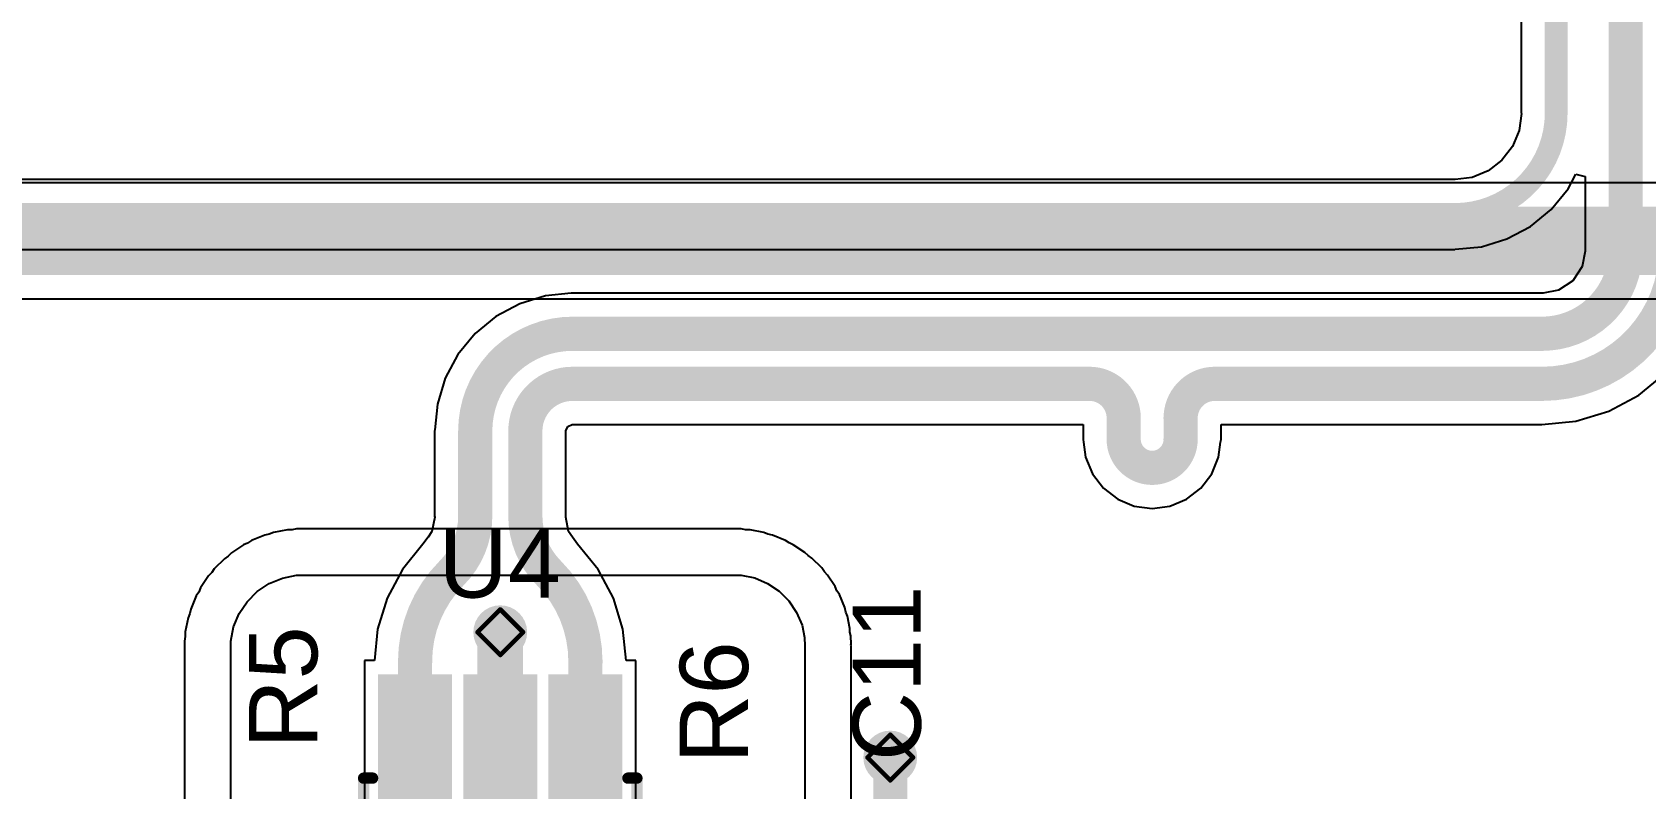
# Model space of a CAD drawing. Header units: inches. Extents: x -4 to 238, y -5 to 115.
# Drawn here: x 22.55 to 40.55, y 6.89 to 15.32 of the extents above; entities that cross this region are included whole.
import ezdxf

# ---------------------------------------------------------------- set-up
doc = ezdxf.new("R2010")
doc.units = ezdxf.units.IN
for name, color, linetype in [('Bottom Layer', 5, 'Continuous'), ('Drill Drawing', 1, 'Continuous'), ('Top Layer', 1, 'Continuous'), ('Top Overlay', 2, 'Continuous'), ('Top Paste', 8, 'Continuous'), ('Top Solder', 216, 'Continuous'), ('Via Holes', 16, 'Continuous')]:
    doc.layers.add(name, color=color, linetype=linetype)
doc.styles.add('Arial', font='', dxfattribs={"height": 0.2})
doc.styles.get('Arial').set_extended_font_data('Arial')

# ---------------------------------------------------------------- blocks, each defined once
blk = doc.blocks.new('SOT_23_6_13')
at = {"layer": 'Top Layer'}
for points in [[(-1.92, 1.26), (-0.7, 1.26), (-0.7, 0.64), (-1.92, 0.64)], [(0.7, 1.26), (1.92, 1.26), (1.92, 0.64), (0.7, 0.64)], [(-1.92, 0.31), (-0.7, 0.31), (-0.7, -0.31), (-1.92, -0.31)], [(0.7, 0.31), (1.92, 0.31), (1.92, -0.31), (0.7, -0.31)], [(-1.92, -0.64), (-0.7, -0.64), (-0.7, -1.26), (-1.92, -1.26)], [(0.7, -0.64), (1.92, -0.64), (1.92, -1.26), (0.7, -1.26)]]:
    blk.add_hatch(color=1, dxfattribs=at).paths.add_polyline_path(points)
at = {"layer": 'Top Paste'}
for points in [[(-1.92, 1.26), (-0.7, 1.26), (-0.7, 0.64), (-1.92, 0.64)], [(0.7, 1.26), (1.92, 1.26), (1.92, 0.64), (0.7, 0.64)], [(-1.92, 0.31), (-0.7, 0.31), (-0.7, -0.31), (-1.92, -0.31)], [(0.7, 0.31), (1.92, 0.31), (1.92, -0.31), (0.7, -0.31)], [(-1.92, -0.64), (-0.7, -0.64), (-0.7, -1.26), (-1.92, -1.26)], [(0.7, -0.64), (1.92, -0.64), (1.92, -1.26), (0.7, -1.26)]]:
    blk.add_hatch(color=8, dxfattribs=at).paths.add_polyline_path(points)
at = {"layer": 'Top Solder'}
for points in [[(-2.022, 1.362), (-0.598, 1.362), (-0.598, 0.538), (-2.022, 0.538)], [(0.598, 1.362), (2.022, 1.362), (2.022, 0.538), (0.598, 0.538)], [(-2.022, 0.412), (-0.598, 0.412), (-0.598, -0.412), (-2.022, -0.412)], [(0.598, 0.412), (2.022, 0.412), (2.022, -0.412), (0.598, -0.412)], [(-2.022, -0.538), (-0.598, -0.538), (-0.598, -1.362), (-2.022, -1.362)], [(0.598, -0.538), (2.022, -0.538), (2.022, -1.362), (0.598, -1.362)]]:
    blk.add_hatch(color=216, dxfattribs=at).paths.add_polyline_path(points)
at = {"layer": 'Top Overlay'}
for points in [[(-0.889, 1.524, 0.127, 0.127, 0), (0.864, 1.524, 0.127, 0.127, 0)], [(-0.889, 1.524, 0.127, 0.127, 0), (-0.889, 1.424, 0.127, 0.127, 0)], [(0.864, 1.524, 0.127, 0.127, 0), (0.864, 1.424, 0.127, 0.127, 0)], [(-2.184, 1.092, 0.127, 0.127, 0), (-2.057, 0.965, 0.127, 0.127, 0)], [(-2.184, 1.092, 0.127, 0.127, 0), (-2.184, 0.838, 0.127, 0.127, 0)], [(-2.057, 0.965, 0.127, 0.127, 0), (-2.184, 0.838, 0.127, 0.127, 0)], [(-0.889, -1.424, 0.127, 0.127, 0), (-0.889, -1.524, 0.127, 0.127, 0)], [(0.864, -1.424, 0.127, 0.127, 0), (0.864, -1.524, 0.127, 0.127, 0)], [(-0.889, -1.524, 0.127, 0.127, 0), (0.864, -1.524, 0.127, 0.127, 0)]]:
    blk.add_lwpolyline(points, format="xyseb", dxfattribs=at)
for points in [[(-0.921, 1.524, 0.0635, 0.0635, 1), (-0.857, 1.524, 0.0635, 0.0635, 1)], [(-0.921, 1.524, 0.0635, 0.0635, 1), (-0.857, 1.524, 0.0635, 0.0635, 1)], [(-0.921, 1.424, 0.0635, 0.0635, 1), (-0.857, 1.424, 0.0635, 0.0635, 1)], [(0.832, 1.524, 0.0635, 0.0635, 1), (0.895, 1.524, 0.0635, 0.0635, 1)], [(0.832, 1.524, 0.0635, 0.0635, 1), (0.895, 1.524, 0.0635, 0.0635, 1)], [(0.832, 1.424, 0.0635, 0.0635, 1), (0.895, 1.424, 0.0635, 0.0635, 1)], [(-2.216, 1.092, 0.0635, 0.0635, 1), (-2.153, 1.092, 0.0635, 0.0635, 1)], [(-2.216, 1.092, 0.0635, 0.0635, 1), (-2.153, 1.092, 0.0635, 0.0635, 1)], [(-2.216, 0.838, 0.0635, 0.0635, 1), (-2.153, 0.838, 0.0635, 0.0635, 1)], [(-2.216, 0.838, 0.0635, 0.0635, 1), (-2.153, 0.838, 0.0635, 0.0635, 1)], [(-2.089, 0.965, 0.0635, 0.0635, 1), (-2.026, 0.965, 0.0635, 0.0635, 1)], [(-2.089, 0.965, 0.0635, 0.0635, 1), (-2.026, 0.965, 0.0635, 0.0635, 1)], [(-0.921, -1.424, 0.0635, 0.0635, 1), (-0.857, -1.424, 0.0635, 0.0635, 1)], [(0.832, -1.424, 0.0635, 0.0635, 1), (0.895, -1.424, 0.0635, 0.0635, 1)], [(-0.921, -1.524, 0.0635, 0.0635, 1), (-0.857, -1.524, 0.0635, 0.0635, 1)], [(-0.921, -1.524, 0.0635, 0.0635, 1), (-0.857, -1.524, 0.0635, 0.0635, 1)], [(0.832, -1.524, 0.0635, 0.0635, 1), (0.895, -1.524, 0.0635, 0.0635, 1)], [(0.832, -1.524, 0.0635, 0.0635, 1), (0.895, -1.524, 0.0635, 0.0635, 1)]]:
    blk.add_lwpolyline(points, format="xyseb", close=True, dxfattribs=at)

msp = doc.modelspace()

# ---------------------------------------------------------------- hatches: boundary and pattern name
at = {"layer": 'Bottom Layer'}
h = msp.add_hatch(color=5, dxfattribs=at)
edge = h.paths.add_edge_path()
edge.add_arc((27.77, 8.636), 0.3, 0, 360)
h = msp.add_hatch(color=5, dxfattribs=at)
edge = h.paths.add_edge_path()
edge.add_arc((32.12, 7.239), 0.3, 0, 360)
at = {"layer": 'Top Layer'}
h = msp.add_hatch(color=1, dxfattribs=at)
edge = h.paths.add_edge_path()
edge.add_arc((27.77, 8.636), 0.3, 0, 360)
h = msp.add_hatch(color=1, dxfattribs=at)
edge = h.paths.add_edge_path()
edge.add_arc((32.12, 7.239), 0.3, 0, 360)
at = {"layer": 'Via Holes'}
h = msp.add_hatch(color=7, dxfattribs=at)
edge = h.paths.add_edge_path()
edge.add_arc((27.77, 8.636), 0.15, 0, 360)
h = msp.add_hatch(color=7, dxfattribs=at)
edge = h.paths.add_edge_path()
edge.add_arc((32.12, 7.239), 0.15, 0, 360)

# ---------------------------------------------------------------- linework, layer by layer
at = {"layer": 'Bottom Layer'}
for p, q in [((52.69, 13.647), (13.999, 13.647)), ((13.999, 12.353), (52.69, 12.353)), ((25.143, 9.718), (24.995, 9.657)), ((25.193, 9.728), (25.143, 9.718)), ((25.24, 9.748), (25.193, 9.728)), ((25.397, 9.779), (25.24, 9.748)), ((25.448, 9.779), (25.397, 9.779)), ((25.498, 9.789), (25.448, 9.779)), ((25.578, 9.789), (25.498, 9.789)), ((30.378, 9.789), (25.578, 9.789)), ((25.578, 9.789), (25.578, 9.789)), ((30.456, 9.789), (30.378, 9.789)), ((30.506, 9.779), (30.456, 9.789)), ((30.557, 9.779), (30.506, 9.779)), ((30.709, 9.749), (30.557, 9.779)), ((30.756, 9.729), (30.709, 9.749)), ((30.806, 9.719), (30.756, 9.729)), ((30.95, 9.66), (30.806, 9.719)), ((24.905, 9.609), (24.772, 9.52)), ((24.952, 9.629), (24.905, 9.609)), ((24.995, 9.657), (24.952, 9.629)), ((30.992, 9.632), (30.95, 9.66)), ((31.039, 9.612), (30.992, 9.632)), ((31.168, 9.526), (31.039, 9.612)), ((24.693, 9.456), (24.58, 9.343)), ((24.736, 9.484), (24.693, 9.456)), ((24.772, 9.52), (24.736, 9.484)), ((31.204, 9.49), (31.168, 9.526)), ((31.247, 9.461), (31.204, 9.49)), ((31.356, 9.352), (31.247, 9.461)), ((24.516, 9.264), (24.427, 9.131)), ((24.552, 9.3), (24.516, 9.264)), ((24.58, 9.343), (24.552, 9.3)), ((25.06, 9.09), (25.193, 9.178)), ((25.193, 9.178), (25.341, 9.24)), ((25.341, 9.24), (25.498, 9.271)), ((25.498, 9.271), (25.578, 9.271)), ((25.578, 9.271), (30.378, 9.271)), ((25.578, 9.271), (25.578, 9.271)), ((30.378, 9.271), (30.456, 9.271)), ((30.456, 9.271), (30.608, 9.241)), ((30.608, 9.241), (30.751, 9.181)), ((30.751, 9.181), (30.88, 9.095)), ((31.385, 9.309), (31.356, 9.352)), ((31.421, 9.273), (31.385, 9.309)), ((31.507, 9.144), (31.421, 9.273)), ((24.379, 9.041), (24.318, 8.893)), ((24.407, 9.084), (24.379, 9.041)), ((24.427, 9.131), (24.407, 9.084)), ((24.946, 8.976), (25.06, 9.09)), ((30.88, 9.095), (30.99, 8.986)), ((31.526, 9.097), (31.507, 9.144)), ((31.555, 9.055), (31.526, 9.097)), ((31.614, 8.911), (31.555, 9.055)), ((24.308, 8.843), (24.288, 8.796)), ((24.318, 8.893), (24.308, 8.843)), ((24.796, 8.695), (24.858, 8.843)), ((24.858, 8.843), (24.946, 8.976)), ((30.99, 8.986), (31.076, 8.857)), ((31.076, 8.857), (31.136, 8.713)), ((31.624, 8.861), (31.614, 8.911)), ((31.644, 8.814), (31.624, 8.861)), ((24.288, 8.796), (24.257, 8.639)), ((24.257, 8.639), (24.257, 8.588)), ((24.765, 8.538), (24.796, 8.695)), ((31.136, 8.713), (31.163, 8.577)), ((31.671, 8.678), (31.644, 8.814)), ((31.671, 8.636), (31.671, 8.678)), ((24.257, 8.588), (24.247, 8.538)), ((24.247, 8.538), (24.247, 8.458)), ((24.765, 8.458), (24.765, 8.538)), ((31.163, 8.577), (31.166, 8.484)), ((31.166, 8.484), (31.166, 8.484)), ((31.166, 8.484), (31.166, 8.484)), ((31.166, 8.484), (31.166, 8.484)), ((31.166, 8.484), (31.166, 2.012)), ((31.68, 8.595), (31.671, 8.636)), ((31.683, 8.502), (31.68, 8.595)), ((31.682, 8.493), (31.683, 8.502)), ((31.684, 8.484), (31.682, 8.493)), ((31.684, 2.012), (31.684, 8.484)), ((31.684, 8.484), (31.684, 8.484)), ((31.684, 8.484), (31.684, 8.484)), ((24.247, 8.458), (24.247, 1.92)), ((24.765, 1.92), (24.765, 8.458))]:
    msp.add_line(p, q, dxfattribs=at)
msp.add_lwpolyline([(13.999, 13, 0.762, 0.762, 0), (42.443, 13, 0.762, 0.762, 0)], format="xyseb", dxfattribs=at)
at = {"layer": 'Drill Drawing'}
for points in [[(27.516, 8.636, 0.0508, 0.0508, 0), (27.77, 8.89, 0.0508, 0.0508, 0)], [(27.77, 8.89, 0.0508, 0.0508, 0), (28.024, 8.636, 0.0508, 0.0508, 0)], [(27.516, 8.636, 0.0508, 0.0508, 0), (27.77, 8.382, 0.0508, 0.0508, 0)], [(27.77, 8.382, 0.0508, 0.0508, 0), (28.024, 8.636, 0.0508, 0.0508, 0)], [(31.866, 7.239, 0.0508, 0.0508, 0), (32.12, 7.493, 0.0508, 0.0508, 0)], [(32.12, 7.493, 0.0508, 0.0508, 0), (32.374, 7.239, 0.0508, 0.0508, 0)], [(31.866, 7.239, 0.0508, 0.0508, 0), (32.12, 6.985, 0.0508, 0.0508, 0)], [(32.12, 6.985, 0.0508, 0.0508, 0), (32.374, 7.239, 0.0508, 0.0508, 0)]]:
    msp.add_lwpolyline(points, format="xyseb", dxfattribs=at)
for points in [[(27.758, 8.89, 0.0254, 0.0254, 1), (27.783, 8.89, 0.0254, 0.0254, 1)], [(27.758, 8.89, 0.0254, 0.0254, 1), (27.783, 8.89, 0.0254, 0.0254, 1)], [(27.504, 8.636, 0.0254, 0.0254, 1), (27.529, 8.636, 0.0254, 0.0254, 1)], [(27.504, 8.636, 0.0254, 0.0254, 1), (27.529, 8.636, 0.0254, 0.0254, 1)], [(28.012, 8.636, 0.0254, 0.0254, 1), (28.037, 8.636, 0.0254, 0.0254, 1)], [(28.012, 8.636, 0.0254, 0.0254, 1), (28.037, 8.636, 0.0254, 0.0254, 1)], [(27.758, 8.382, 0.0254, 0.0254, 1), (27.783, 8.382, 0.0254, 0.0254, 1)], [(27.758, 8.382, 0.0254, 0.0254, 1), (27.783, 8.382, 0.0254, 0.0254, 1)], [(32.107, 7.493, 0.0254, 0.0254, 1), (32.133, 7.493, 0.0254, 0.0254, 1)], [(32.107, 7.493, 0.0254, 0.0254, 1), (32.133, 7.493, 0.0254, 0.0254, 1)], [(31.853, 7.239, 0.0254, 0.0254, 1), (31.879, 7.239, 0.0254, 0.0254, 1)], [(31.853, 7.239, 0.0254, 0.0254, 1), (31.879, 7.239, 0.0254, 0.0254, 1)], [(32.361, 7.239, 0.0254, 0.0254, 1), (32.387, 7.239, 0.0254, 0.0254, 1)], [(32.361, 7.239, 0.0254, 0.0254, 1), (32.387, 7.239, 0.0254, 0.0254, 1)], [(32.107, 6.985, 0.0254, 0.0254, 1), (32.133, 6.985, 0.0254, 0.0254, 1)], [(32.107, 6.985, 0.0254, 0.0254, 1), (32.133, 6.985, 0.0254, 0.0254, 1)]]:
    msp.add_lwpolyline(points, format="xyseb", close=True, dxfattribs=at)
at = {"layer": 'Top Layer'}
for p, q in [((39.159, 17.611), (39.159, 14.422)), ((39.16, 14.419), (39.135, 14.23)), ((39.159, 14.422), (39.16, 14.419)), ((39.135, 14.23), (39.061, 14.051)), ((39.061, 14.051), (38.943, 13.898)), ((38.943, 13.898), (38.789, 13.78)), ((38.418, 13.681), (7.953, 13.681)), ((38.422, 13.681), (38.418, 13.681)), ((38.61, 13.705), (38.422, 13.681)), ((38.789, 13.78), (38.61, 13.705)), ((39.68, 13.579), (39.768, 13.744)), ((39.768, 13.744), (39.87, 13.718)), ((39.87, 13.718), (39.87, 12.898)), ((39.492, 13.349), (39.68, 13.579)), ((39.261, 13.16), (39.492, 13.349)), ((38.999, 13.02), (39.261, 13.16)), ((38.714, 12.934), (38.999, 13.02)), ((7.953, 12.904), (38.418, 12.904)), ((38.418, 12.904), (38.42, 12.905)), ((38.42, 12.905), (38.714, 12.934)), ((39.872, 12.884), (39.838, 12.712)), ((39.87, 12.898), (39.872, 12.884)), ((39.838, 12.712), (39.733, 12.554)), ((39.575, 12.448), (39.402, 12.414)), ((39.733, 12.554), (39.575, 12.448)), ((27.987, 12.298), (27.722, 12.156)), ((28.275, 12.386), (27.987, 12.298)), ((28.562, 12.414), (28.275, 12.386)), ((28.575, 12.417), (28.562, 12.414)), ((39.389, 12.417), (28.575, 12.417)), ((39.402, 12.414), (39.389, 12.417)), ((27.722, 12.156), (27.489, 11.965)), ((27.489, 11.965), (27.298, 11.733)), ((27.298, 11.733), (27.156, 11.467)), ((40.47, 11.279), (40.765, 11.521)), ((27.156, 11.467), (27.069, 11.179)), ((27.069, 11.179), (27.04, 10.892)), ((40.134, 11.099), (40.47, 11.279)), ((39.389, 10.951), (39.768, 10.988)), ((39.768, 10.988), (40.134, 11.099)), ((27.04, 10.892), (27.038, 10.879)), ((27.038, 10.879), (27.038, 9.929)), ((28.502, 10.882), (28.523, 10.931)), ((28.503, 10.879), (28.502, 10.882)), ((28.503, 9.929), (28.503, 10.879)), ((28.523, 10.931), (28.572, 10.952)), ((28.572, 10.952), (28.575, 10.951)), ((28.575, 10.951), (34.27, 10.951)), ((34.27, 10.951), (34.27, 10.786)), ((35.812, 10.786), (35.812, 10.951)), ((35.812, 10.951), (39.389, 10.951)), ((39.389, 10.951), (39.389, 10.951)), ((34.27, 10.786), (34.277, 10.754)), ((34.277, 10.754), (34.299, 10.587)), ((35.783, 10.587), (35.805, 10.754)), ((35.805, 10.754), (35.812, 10.786)), ((34.299, 10.587), (34.375, 10.401)), ((35.707, 10.401), (35.783, 10.587)), ((34.375, 10.401), (34.498, 10.242)), ((35.584, 10.242), (35.707, 10.401)), ((34.498, 10.242), (34.657, 10.12)), ((34.657, 10.12), (34.842, 10.043)), ((35.24, 10.043), (35.425, 10.12)), ((35.425, 10.12), (35.584, 10.242)), ((27.04, 9.918), (27.008, 9.758)), ((27.038, 9.929), (27.04, 9.918)), ((28.501, 9.918), (28.503, 9.929)), ((28.532, 9.758), (28.501, 9.918)), ((34.842, 10.043), (35.041, 10.017)), ((35.041, 10.017), (35.24, 10.043)), ((27.008, 9.758), (26.966, 9.695)), ((28.575, 9.695), (28.532, 9.758)), ((26.908, 9.617), (26.678, 9.337)), ((26.966, 9.695), (26.908, 9.617)), ((26.908, 9.617), (26.908, 9.617)), ((28.632, 9.617), (28.575, 9.695)), ((28.862, 9.337), (28.632, 9.617)), ((28.632, 9.617), (28.632, 9.617)), ((26.678, 9.337), (26.508, 9.017)), ((29.033, 9.017), (28.862, 9.337)), ((26.508, 9.017), (26.402, 8.671)), ((29.138, 8.671), (29.033, 9.017)), ((26.402, 8.671), (26.368, 8.32)), ((29.173, 8.32), (29.138, 8.671)), ((26.368, 8.32), (26.256, 8.32)), ((26.256, 8.32), (26.256, 6.592)), ((29.284, 8.32), (29.173, 8.32)), ((29.284, 6.592), (29.284, 8.32))]:
    msp.add_line(p, q, dxfattribs=at)
for points in [[(40.323, 12.898, 0.381, 0.381, 0), (40.323, 32.149, 0.381, 0.381, 0)], [(39.548, 14.422, 0.254, 0.254, 0), (39.548, 31.75, 0.254, 0.254, 0)], [(39.548, 14.422, 0.254, 0.254, -0.414214), (38.418, 13.293, 0.254, 0.254, 0)], [(7.953, 13.293, 0.254, 0.254, 0), (38.418, 13.293, 0.254, 0.254, 0)], [(40.882, 12.898, 0.381, 0.381, -0.414214), (39.389, 11.405, 0.381, 0.381, 0)], [(40.323, 12.898, 0.381, 0.381, -0.414214), (39.389, 11.963, 0.381, 0.381, 0)], [(27.491, 10.879, 0.381, 0.381, -0.414214), (28.575, 11.963, 0.381, 0.381, 0)], [(28.575, 11.963, 0.381, 0.381, 0), (39.389, 11.963, 0.381, 0.381, 0)], [(28.05, 10.879, 0.381, 0.381, -0.414214), (28.575, 11.405, 0.381, 0.381, 0)], [(28.575, 11.405, 0.381, 0.381, 0), (33.517, 11.405, 0.381, 0.381, 0)], [(33.517, 11.405, 0.381, 0.381, 0), (34.343, 11.405, 0.381, 0.381, 0)], [(34.343, 11.405, 0.381, 0.381, -0.414214), (34.724, 11.024, 0.381, 0.381, 0)], [(35.359, 11.024, 0.381, 0.381, -0.414214), (35.74, 11.405, 0.381, 0.381, 0)], [(35.74, 11.405, 0.381, 0.381, 0), (36.899, 11.405, 0.381, 0.381, 0)], [(36.899, 11.405, 0.381, 0.381, 0), (39.389, 11.405, 0.381, 0.381, 0)], [(34.724, 10.786, 0.381, 0.381, 0), (34.724, 11.024, 0.381, 0.381, 0)], [(35.359, 10.786, 0.381, 0.381, 0), (35.359, 11.024, 0.381, 0.381, 0)], [(27.491, 9.929, 0.381, 0.381, 0), (27.491, 10.879, 0.381, 0.381, 0)], [(28.05, 9.929, 0.381, 0.381, 0), (28.05, 10.879, 0.381, 0.381, 0)], [(35.359, 10.786, 0.381, 0.381, -1), (34.724, 10.786, 0.381, 0.381, 0)], [(27.491, 9.929, 0.381, 0.381, -0.198912), (27.229, 9.296, 0.381, 0.381, 0)], [(28.312, 9.296, 0.381, 0.381, -0.198912), (28.05, 9.929, 0.381, 0.381, 0)], [(26.82, 8.31, 0.381, 0.381, -0.198912), (27.229, 9.296, 0.381, 0.381, 0)], [(28.312, 9.296, 0.381, 0.381, -0.198912), (28.72, 8.31, 0.381, 0.381, 0)], [(27.77, 7.456, 0.508, 0.508, 0), (27.77, 8.636, 0.508, 0.508, 0)], [(26.82, 7.456, 0.381, 0.381, 0), (26.82, 8.31, 0.381, 0.381, 0)], [(28.72, 7.456, 0.381, 0.381, 0), (28.72, 8.31, 0.381, 0.381, 0)], [(32.12, 6.14, 0.381, 0.381, 0), (32.12, 7.239, 0.381, 0.381, 0)]]:
    msp.add_lwpolyline(points, format="xyseb", dxfattribs=at)
for points in [[(39.484, 14.422, 0.127, 0.127, 1), (39.611, 14.422, 0.127, 0.127, 1)], [(39.484, 14.422, 0.127, 0.127, 1), (39.611, 14.422, 0.127, 0.127, 1)], [(38.355, 13.293, 0.127, 0.127, 1), (38.482, 13.293, 0.127, 0.127, 1)], [(38.355, 13.293, 0.127, 0.127, 1), (38.482, 13.293, 0.127, 0.127, 1)], [(40.228, 12.898, 0.191, 0.191, 1), (40.418, 12.898, 0.191, 0.191, 1)], [(40.228, 12.898, 0.191, 0.191, 1), (40.418, 12.898, 0.191, 0.191, 1)], [(28.48, 11.963, 0.191, 0.191, 1), (28.67, 11.963, 0.191, 0.191, 1)], [(28.48, 11.963, 0.191, 0.191, 1), (28.67, 11.963, 0.191, 0.191, 1)], [(39.293, 11.963, 0.191, 0.191, 1), (39.484, 11.963, 0.191, 0.191, 1)], [(39.293, 11.963, 0.191, 0.191, 1), (39.484, 11.963, 0.191, 0.191, 1)], [(28.48, 11.405, 0.191, 0.191, 1), (28.67, 11.405, 0.191, 0.191, 1)], [(28.48, 11.405, 0.191, 0.191, 1), (28.67, 11.405, 0.191, 0.191, 1)], [(33.422, 11.405, 0.191, 0.191, 1), (33.612, 11.405, 0.191, 0.191, 1)], [(33.422, 11.405, 0.191, 0.191, 1), (33.612, 11.405, 0.191, 0.191, 1)], [(34.247, 11.405, 0.191, 0.191, 1), (34.438, 11.405, 0.191, 0.191, 1)], [(34.247, 11.405, 0.191, 0.191, 1), (34.438, 11.405, 0.191, 0.191, 1)], [(35.644, 11.405, 0.191, 0.191, 1), (35.835, 11.405, 0.191, 0.191, 1)], [(35.644, 11.405, 0.191, 0.191, 1), (35.835, 11.405, 0.191, 0.191, 1)], [(36.804, 11.405, 0.191, 0.191, 1), (36.994, 11.405, 0.191, 0.191, 1)], [(36.804, 11.405, 0.191, 0.191, 1), (36.994, 11.405, 0.191, 0.191, 1)], [(39.293, 11.405, 0.191, 0.191, 1), (39.484, 11.405, 0.191, 0.191, 1)], [(39.293, 11.405, 0.191, 0.191, 1), (39.484, 11.405, 0.191, 0.191, 1)], [(34.628, 11.024, 0.191, 0.191, 1), (34.819, 11.024, 0.191, 0.191, 1)], [(34.628, 11.024, 0.191, 0.191, 1), (34.819, 11.024, 0.191, 0.191, 1)], [(35.263, 11.024, 0.191, 0.191, 1), (35.454, 11.024, 0.191, 0.191, 1)], [(35.263, 11.024, 0.191, 0.191, 1), (35.454, 11.024, 0.191, 0.191, 1)], [(27.396, 10.879, 0.191, 0.191, 1), (27.586, 10.879, 0.191, 0.191, 1)], [(27.396, 10.879, 0.191, 0.191, 1), (27.586, 10.879, 0.191, 0.191, 1)], [(27.954, 10.879, 0.191, 0.191, 1), (28.145, 10.879, 0.191, 0.191, 1)], [(27.954, 10.879, 0.191, 0.191, 1), (28.145, 10.879, 0.191, 0.191, 1)], [(34.628, 10.786, 0.191, 0.191, 1), (34.819, 10.786, 0.191, 0.191, 1)], [(34.628, 10.786, 0.191, 0.191, 1), (34.819, 10.786, 0.191, 0.191, 1)], [(35.263, 10.786, 0.191, 0.191, 1), (35.454, 10.786, 0.191, 0.191, 1)], [(35.263, 10.786, 0.191, 0.191, 1), (35.454, 10.786, 0.191, 0.191, 1)], [(27.396, 9.929, 0.191, 0.191, 1), (27.586, 9.929, 0.191, 0.191, 1)], [(27.396, 9.929, 0.191, 0.191, 1), (27.586, 9.929, 0.191, 0.191, 1)], [(27.954, 9.929, 0.191, 0.191, 1), (28.145, 9.929, 0.191, 0.191, 1)], [(27.954, 9.929, 0.191, 0.191, 1), (28.145, 9.929, 0.191, 0.191, 1)], [(27.134, 9.296, 0.191, 0.191, 1), (27.324, 9.296, 0.191, 0.191, 1)], [(27.134, 9.296, 0.191, 0.191, 1), (27.324, 9.296, 0.191, 0.191, 1)], [(28.217, 9.296, 0.191, 0.191, 1), (28.407, 9.296, 0.191, 0.191, 1)], [(28.217, 9.296, 0.191, 0.191, 1), (28.407, 9.296, 0.191, 0.191, 1)], [(27.643, 8.636, 0.254, 0.254, 1), (27.897, 8.636, 0.254, 0.254, 1)], [(26.725, 8.31, 0.191, 0.191, 1), (26.916, 8.31, 0.191, 0.191, 1)], [(26.725, 8.31, 0.191, 0.191, 1), (26.916, 8.31, 0.191, 0.191, 1)], [(28.625, 8.31, 0.191, 0.191, 1), (28.816, 8.31, 0.191, 0.191, 1)], [(28.625, 8.31, 0.191, 0.191, 1), (28.816, 8.31, 0.191, 0.191, 1)], [(26.725, 7.456, 0.191, 0.191, 1), (26.916, 7.456, 0.191, 0.191, 1)], [(27.643, 7.456, 0.254, 0.254, 1), (27.897, 7.456, 0.254, 0.254, 1)], [(28.625, 7.456, 0.191, 0.191, 1), (28.816, 7.456, 0.191, 0.191, 1)], [(32.025, 7.239, 0.191, 0.191, 1), (32.215, 7.239, 0.191, 0.191, 1)]]:
    msp.add_lwpolyline(points, format="xyseb", close=True, dxfattribs=at)

# ---------------------------------------------------------------- block references
at = {"rotation": 90}
msp.add_blockref('SOT_23_6_13', (27.77, 6.146), dxfattribs=at)

# ---------------------------------------------------------------- texts
at = {"layer": 'Top Overlay', "style": 'Arial'}
msp.add_text('U4', height=0.762, dxfattribs=at).set_placement((27.084, 9.022))
for s, p in [('C11', (32.461, 7.201)), ('R5', (25.73, 7.341)), ('R6', (30.534, 7.174))]:
    msp.add_text(s, height=0.762, rotation=90, dxfattribs=at).set_placement(p)

doc.saveas('drawing.dxf')
